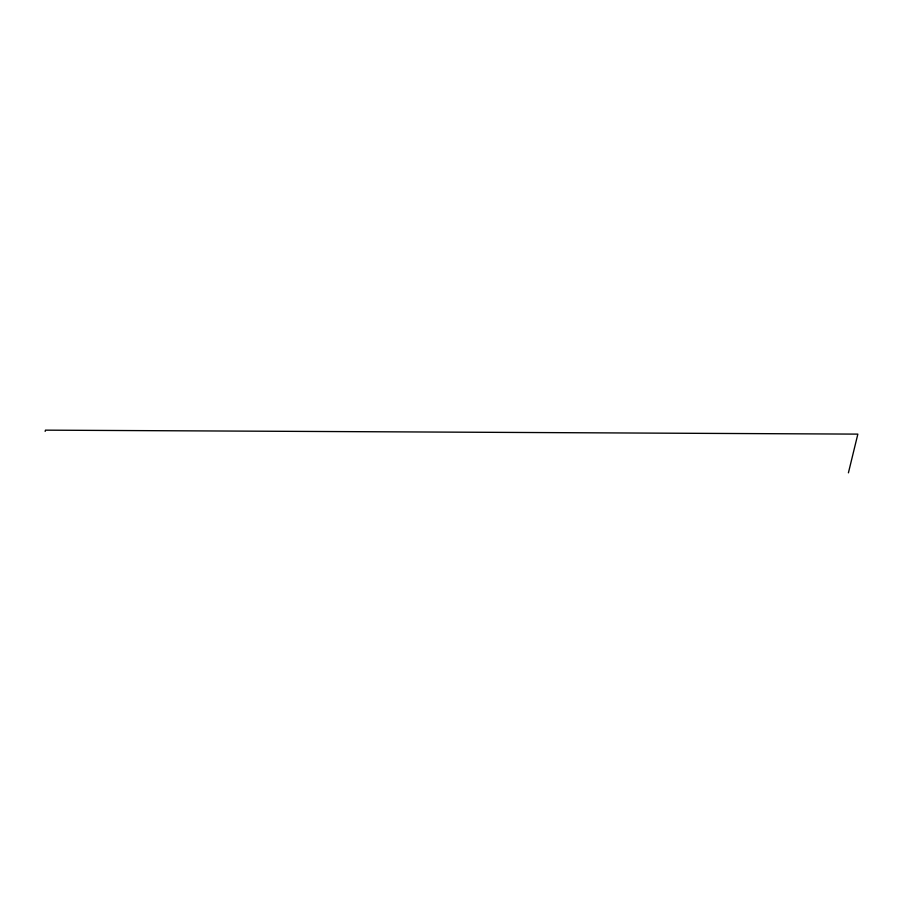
<?xml version="1.0" encoding="UTF-8"?>
<svg xmlns="http://www.w3.org/2000/svg" width="903" height="903" viewBox="0 0 903 903"><rect width="100%" height="100%" fill="white"/><g stroke="black" fill="none" stroke-linecap="round" stroke-linejoin="round"><path stroke-width="1.35" d="M45.15 431.386L45.455 430.155L857.85 434.117L848.414 472.845"/></g></svg>
